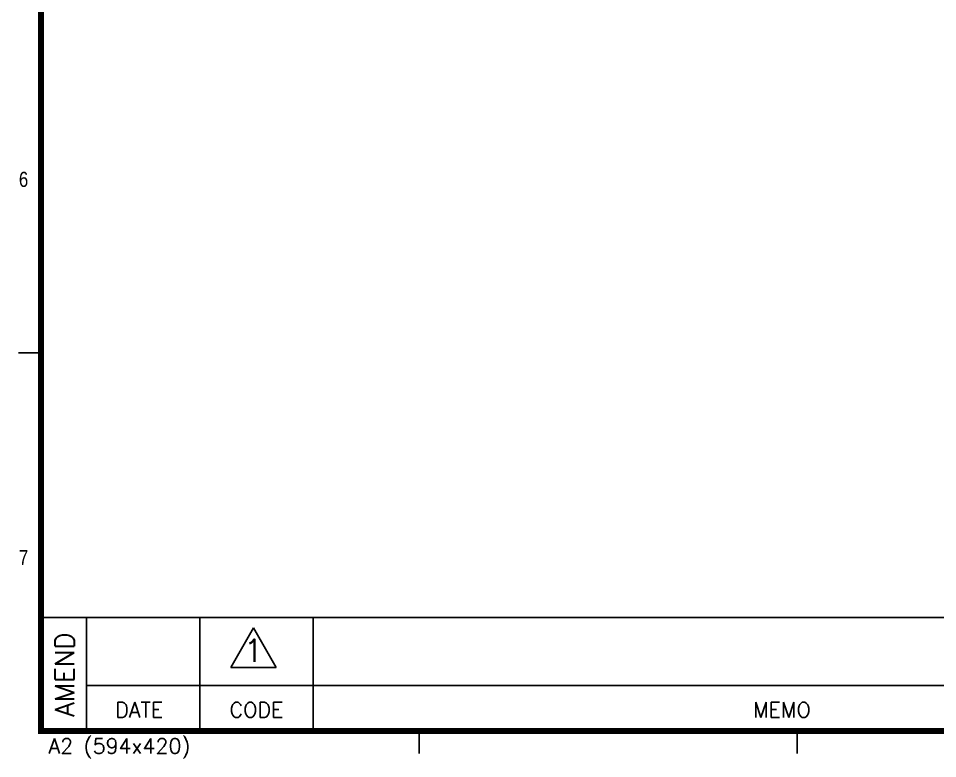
# Model space of a CAD drawing. Extents: x -1638 to -494, y -74 to 314.
# Drawn here: x -1636.9 to -1515.3, y -73.6 to 24.3 of the extents above; entities that cross this region are included whole.
import ezdxf
from ezdxf.enums import TextEntityAlignment as Align

# ---------------------------------------------------------------- set-up
doc = ezdxf.new("R2010")
doc.units = 0
doc.layers.get('0').update_dxf_attribs({"linetype": 'CONTINUOUS'})
doc.styles.add('SIM', font='simplex')
doc.styles.get("Standard").update_dxf_attribs({"font": 'gulim.ttc', "width": 0.8, "height": 2})

msp = doc.modelspace()

# ---------------------------------------------------------------- linework, layer by layer
for p, q in [((-1633.94, -19.92), (-1636.94, -19.92)), ((-1633.94, -54.92), (-1458.94, -54.92)), ((-1627.94, -54.92), (-1627.94, -69.92)), ((-1612.94, -54.92), (-1612.94, -69.92)), ((-1597.94, -54.92), (-1597.94, -69.92)), ((-1605.83, -56.31), (-1608.83, -61.56)), ((-1605.83, -56.31), (-1602.83, -61.56)), ((-1608.83, -61.56), (-1602.83, -61.56)), ((-1458.94, -63.92), (-1627.94, -63.92)), ((-1583.94, -69.92), (-1583.94, -72.92)), ((-1533.94, -69.92), (-1533.94, -72.92))]:
    msp.add_line(p, q)
at = {"const_width": 0.8}
msp.add_lwpolyline([(-1083.94, 310.08), (-1633.94, 310.08), (-1633.94, -69.92), (-1083.94, -69.92)], close=True, dxfattribs=at)

# ---------------------------------------------------------------- texts
at = {"width": 0.85}
for s, p in [('6', (-1636.87, 2)), ('7', (-1636.87, -48))]:
    msp.add_text(s, height=2, dxfattribs=at).set_placement(p)
at = {"style": 'SIM'}
msp.add_text('AMEND', height=2.5, rotation=90, dxfattribs=at).set_placement((-1629.57, -62.47), align=Align.CENTER)
for s, height, p in [('1', 3, (-1605.83, -59.31)), ('DATE', 2, (-1620.94, -67.14)), ('CODE', 2, (-1605.44, -67.14)), ('MEMO', 2, (-1535.94, -67.14))]:
    msp.add_text(s, height=height, dxfattribs=at).set_placement(p, align=Align.MIDDLE)
msp.add_text('A2 (594x420)', height=2, dxfattribs=at).set_placement((-1632.94, -72.92))

doc.saveas('drawing.dxf')
